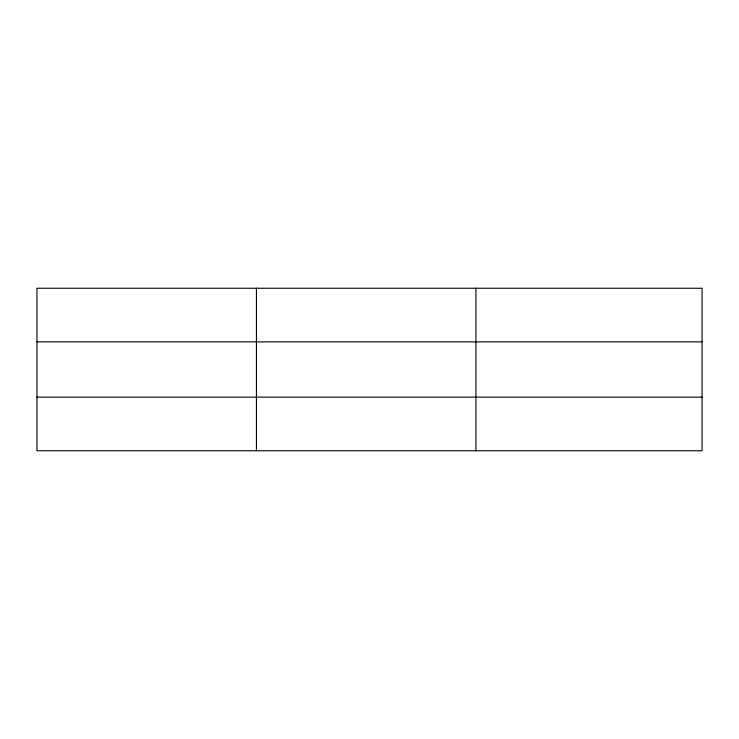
<?xml version="1.0" encoding="UTF-8"?>
<svg xmlns="http://www.w3.org/2000/svg" width="739" height="739" viewBox="0 0 739 739"><rect width="100%" height="100%" fill="white"/><g stroke="black" fill="none" stroke-linecap="round" stroke-linejoin="round"><path stroke-width="1.11" d="M256.433 450.753L256.433 288.247M475.916 450.753L475.916 288.247M702.05 341.871L702.05 288.247L36.95 288.247L36.95 450.753L702.05 450.753L702.05 341.871L36.95 341.871M36.95 397.129L702.05 397.129"/></g></svg>
